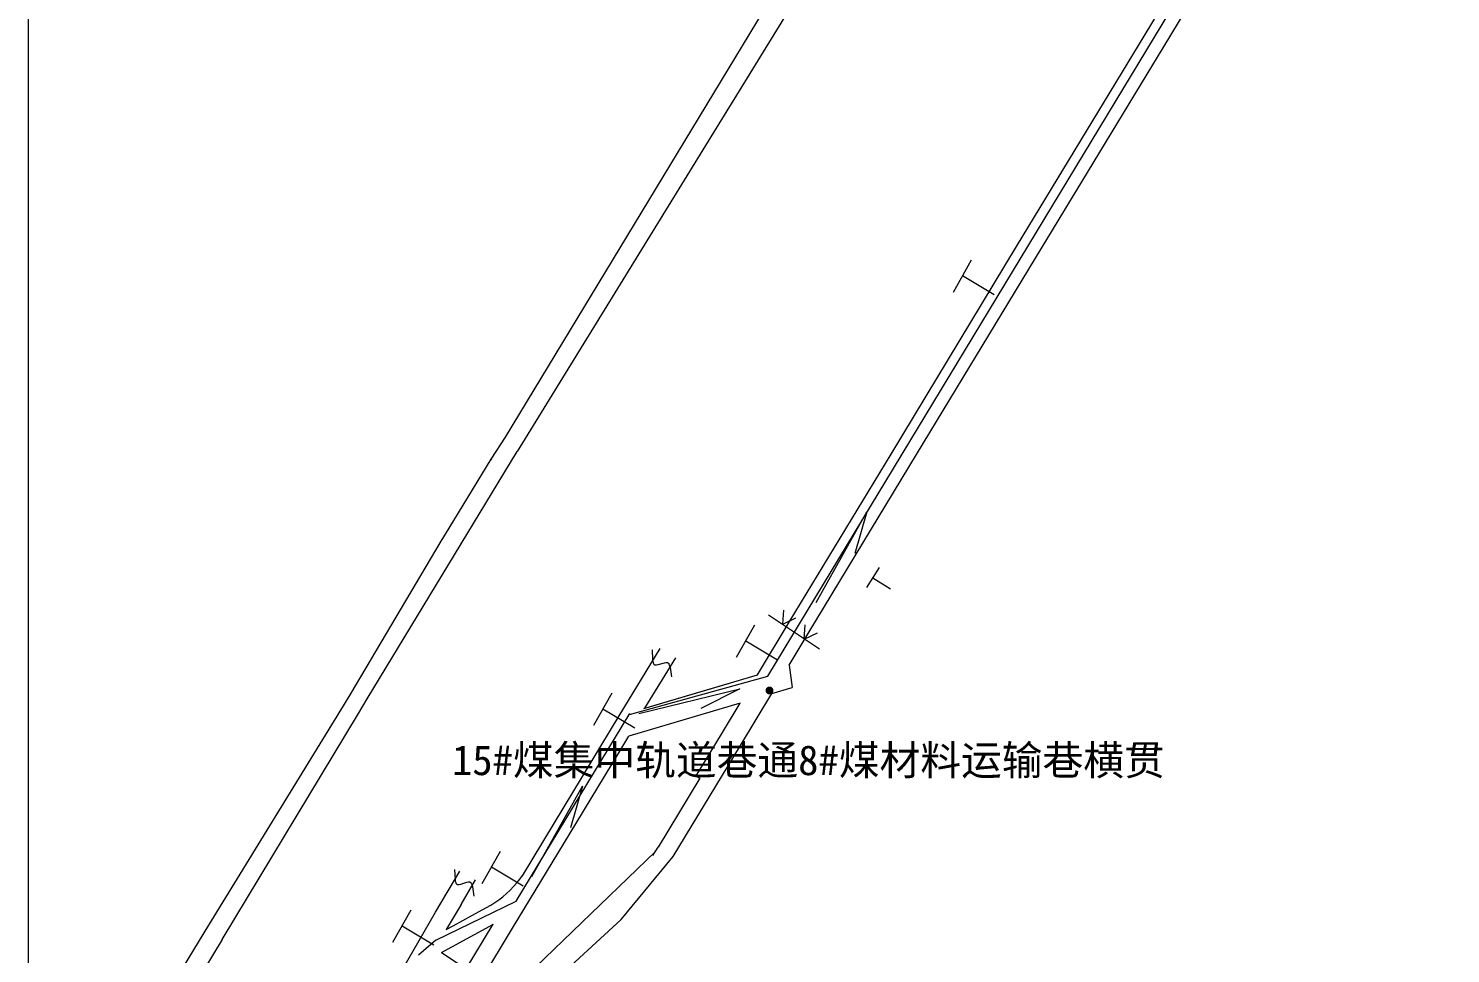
# Model space of a CAD drawing. Header units: inches. Extents: x 19725493 to 19730068, y 4137932 to 4142732.
# Drawn here: x 19727500.1 to 19727833.3, y 4139592 to 4139808.7 of the extents above; entities that cross this region are included whole.
import ezdxf

# ---------------------------------------------------------------- set-up
doc = ezdxf.new("R2010")
doc.units = ezdxf.units.IN
doc.header["$MEASUREMENT"] = 0
doc.layers.get('0').update_dxf_attribs({"lineweight": 0})
doc.layers.add('岩巷', color=30, linetype='Continuous', lineweight=0, true_color=0xff7f00)
for name, color, linetype, lineweight in [('煤巷', 7, 'Continuous', 0), ('经纬网', 7, 'Continuous', 0), ('通风系统图', 7, 'Continuous', 0), ('防尘', 7, 'Continuous', 0)]:
    doc.layers.add(name, color=color, linetype=linetype, lineweight=lineweight)
doc.styles.add('黑体', font='')
doc.styles.get('黑体').set_extended_font_data('黑体')

msp = doc.modelspace()

# ---------------------------------------------------------------- hatches: boundary and pattern name
at = {"true_color": 0xff0000}
msp.add_hatch(color=1, dxfattribs=at).paths.add_polyline_path([(19727674.56, 4139653.64), (19727674.43, 4139654.07), (19727674.08, 4139654.37), (19727673.63, 4139654.43), (19727673.22, 4139654.23), (19727672.98, 4139653.84), (19727672.99, 4139653.39), (19727673.25, 4139653.01), (19727673.67, 4139652.84), (19727674.12, 4139652.92), (19727674.45, 4139653.24)], flags=17)

# ---------------------------------------------------------------- linework, layer by layer
at = {"color": 1, "lineweight": 5, "true_color": 0xff0000}
for p, q in [((19727696.54, 4139677.74), (19727699.49, 4139682.42)), ((19727702.11, 4139677.33), (19727697.95, 4139679.98))]:
    msp.add_line(p, q, dxfattribs=at)
at = {"const_width": 0.25}
msp.add_lwpolyline([(19727674.55, 4139653.64, -1), (19727672.95, 4139653.64, -1), (19727674.55, 4139653.64)], format="xyb", dxfattribs=at)
at = {"layer": '岩巷', "lineweight": 9}
for p, q in [((19727678.39, 4139669.67), (19727702.22, 4139709.02)), ((19727682.84, 4139666.98), (19727706.67, 4139706.32)), ((19727656.55, 4139633.63), (19727657.4, 4139633.11))]:
    msp.add_line(p, q, dxfattribs=at)
at = {"layer": '岩巷', "linetype": 'Continuous', "lineweight": 9}
msp.add_line((19727662.48, 4139643.42), (19727666.89, 4139650.7), dxfattribs=at)
at = {"layer": '岩巷', "lineweight": 9, "flags": 128}
for points in [[(19727761.76, 4139807.29), (19727800.07, 4139870.51)], [(19727766.21, 4139804.59), (19727804.52, 4139867.81)], [(19727731.66, 4139757.6), (19727761.76, 4139807.29)], [(19727736.1, 4139754.9), (19727766.21, 4139804.59)], [(19727670.91, 4139657.33), (19727678.39, 4139669.67)], [(19727678.33, 4139659.54), (19727682.84, 4139666.98)], [(19727656.55, 4139633.63), (19727662.48, 4139643.42)], [(19727651.21, 4139614.78), (19727666.93, 4139640.72)], [(19727657.4, 4139633.11), (19727647.62, 4139616.95)], [(19727646.41, 4139614.96), (19727647.62, 4139616.95)]]:
    msp.add_lwpolyline(points, dxfattribs=at)
at = {"layer": '岩巷', "color": 30, "lineweight": 9, "true_color": 0xff7f00, "flags": 128}
for points in [[(19727638.55, 4139647.67), (19727648.12, 4139663.51)], [(19727644.56, 4139649.46), (19727651.77, 4139661.26)], [(19727678.33, 4139659.54), (19727679.09, 4139654.34)], [(19727644.56, 4139649.46), (19727670.91, 4139657.33)], [(19727644.28, 4139649.38), (19727664.35, 4139655.37)], [(19727666.93, 4139640.72), (19727674.32, 4139652.92)], [(19727674.32, 4139652.92), (19727679.09, 4139654.34)], [(19727666.89, 4139650.7), (19727640.76, 4139642.91)], [(19727623.39, 4139622.65), (19727638.55, 4139647.67)], [(19727638.42, 4139639.05), (19727640.76, 4139642.91)], [(19727627.02, 4139620.23), (19727638.42, 4139639.05)], [(19727615.87, 4139610.26), (19727623.39, 4139622.65)], [(19727613.55, 4139598), (19727627.02, 4139620.23)], [(19727606.38, 4139602.27), (19727607.41, 4139602.79), (19727608.42, 4139603.36), (19727609.4, 4139603.97), (19727610.34, 4139604.63), (19727611.26, 4139605.33), (19727612.14, 4139606.08), (19727612.98, 4139606.87), (19727613.79, 4139607.69), (19727614.56, 4139608.56), (19727615.28, 4139609.45), (19727615.96, 4139610.39)], [(19727599.61, 4139598.55), (19727606.38, 4139602.27)], [(19727598.01, 4139597.67), (19727599.61, 4139598.55)], [(19727601, 4139594.52), (19727609.04, 4139598.94)], [(19727602.66, 4139588.44), (19727608.98, 4139598.9)], [(19727606.3, 4139586.02), (19727613.55, 4139598)], [(19727596.92, 4139592.27), (19727601.06, 4139594.55)], [(19727596.92, 4139592.27), (19727602.66, 4139588.44)]]:
    msp.add_lwpolyline(points, dxfattribs=at)
at = {"layer": '煤巷', "color": 18, "lineweight": 9, "true_color": 0x260000, "flags": 128}
for points in [[(19727796.8, 4140018.29), (19727611.8, 4139712.96), (19727608.41, 4139707.85), (19727598.62, 4139691.69), (19727596.76, 4139688.61), (19727575.62, 4139653.03), (19727573.82, 4139650.05), (19727541.4, 4139597.26)], [(19727714.51, 4139871.97), (19727614.61, 4139709.64)], [(19727545.5, 4139595.34), (19727577.43, 4139648.26), (19727579.5, 4139651.7), (19727614.61, 4139709.64)], [(19727608.41, 4139707.85), (19727608.62, 4139707.71)], [(19727646.22, 4139663.16), (19727646.33, 4139660.87), (19727646.4, 4139660.42), (19727646.45, 4139660.22), (19727646.49, 4139660.08), (19727646.55, 4139659.95), (19727646.59, 4139659.88), (19727646.63, 4139659.81), (19727646.67, 4139659.76), (19727646.7, 4139659.73), (19727646.73, 4139659.7), (19727646.76, 4139659.68), (19727646.78, 4139659.66), (19727646.8, 4139659.65), (19727646.82, 4139659.65), (19727646.84, 4139659.64), (19727646.88, 4139659.63), (19727646.91, 4139659.62), (19727646.99, 4139659.62), (19727647.03, 4139659.62), (19727647.12, 4139659.62), (19727647.29, 4139659.64), (19727647.68, 4139659.73), (19727649.15, 4139660.15), (19727649.44, 4139660.2), (19727649.57, 4139660.21), (19727649.62, 4139660.21), (19727649.7, 4139660.21), (19727649.76, 4139660.2), (19727649.8, 4139660.19), (19727649.84, 4139660.18), (19727649.85, 4139660.18), (19727649.87, 4139660.17), (19727649.91, 4139660.15), (19727649.94, 4139660.13), (19727649.97, 4139660.1), (19727650.02, 4139660.06), (19727650.07, 4139660), (19727650.12, 4139659.93), (19727650.19, 4139659.81), (19727650.27, 4139659.64), (19727650.34, 4139659.45), (19727650.45, 4139659.03), (19727650.77, 4139656.87)], [(19727582.8, 4139579.74), (19727595.51, 4139601.68), (19727601.18, 4139611.3)], [(19727599.93, 4139611.74), (19727600.05, 4139609.45), (19727600.11, 4139609.01), (19727600.16, 4139608.81), (19727600.21, 4139608.67), (19727600.26, 4139608.54), (19727600.3, 4139608.46), (19727600.35, 4139608.39), (19727600.38, 4139608.34), (19727600.41, 4139608.32), (19727600.44, 4139608.29), (19727600.47, 4139608.27), (19727600.5, 4139608.25), (19727600.51, 4139608.24), (19727600.53, 4139608.23), (19727600.56, 4139608.22), (19727600.59, 4139608.22), (19727600.63, 4139608.21), (19727600.71, 4139608.2), (19727600.75, 4139608.2), (19727600.83, 4139608.21), (19727601.01, 4139608.23), (19727601.4, 4139608.31), (19727602.86, 4139608.73), (19727603.15, 4139608.78), (19727603.29, 4139608.79), (19727603.33, 4139608.79), (19727603.42, 4139608.79), (19727603.48, 4139608.79), (19727603.51, 4139608.78), (19727603.55, 4139608.77), (19727603.57, 4139608.76), (19727603.59, 4139608.75), (19727603.62, 4139608.74), (19727603.66, 4139608.71), (19727603.69, 4139608.69), (19727603.73, 4139608.65), (19727603.79, 4139608.58), (19727603.84, 4139608.51), (19727603.91, 4139608.4), (19727603.99, 4139608.23), (19727604.06, 4139608.03), (19727604.17, 4139607.61), (19727604.49, 4139605.45)], [(19727601.5, 4139603.54), (19727604.85, 4139609.3)], [(19727601.5, 4139603.54), (19727598.01, 4139597.67)], [(19727541.4, 4139597.26), (19727513.71, 4139551.57)], [(19727545.5, 4139595.34), (19727532.61, 4139574.03)]]:
    msp.add_lwpolyline(points, dxfattribs=at)
at = {"layer": '煤巷', "color": 30, "linetype": 'Continuous', "lineweight": 9, "true_color": 0xff8000, "flags": 128}
for points in [[(19727702.22, 4139709.02), (19727731.66, 4139757.6)], [(19727706.67, 4139706.32), (19727736.1, 4139754.9)]]:
    msp.add_lwpolyline(points, dxfattribs=at)
at = {"layer": '经纬网', "color": 18, "lineweight": 9, "true_color": 0x260000, "flags": 128}
msp.add_lwpolyline([(19727500.09, 4138000), (19727500.09, 4142500)], dxfattribs=at)
at = {"layer": '通风系统图', "color": 1, "linetype": 'Continuous', "lineweight": 20, "true_color": 0xff0000}
for p, q in [((19727684.71, 4139674.26), (19727696.59, 4139695.46)), ((19727696.59, 4139695.46), (19727693.75, 4139685.71)), ((19727643.16, 4139648.22), (19727666.76, 4139654.01)), ((19727666.76, 4139654.01), (19727657.69, 4139649.43)), ((19727618.04, 4139610.03), (19727629.93, 4139631.23)), ((19727629.93, 4139631.23), (19727627.08, 4139621.48))]:
    msp.add_line(p, q, dxfattribs=at)
at = {"layer": '通风系统图', "color": 30, "lineweight": 9, "true_color": 0xff7f00}
for p, q in [((19727612.14, 4139582.36), (19727647.01, 4139615.95)), ((19727616.45, 4139579.29), (19727638.97, 4139599.98))]:
    msp.add_line(p, q, dxfattribs=at)
at = {"layer": '通风系统图', "color": 30, "lineweight": 9, "true_color": 0xff7f00, "flags": 128}
msp.add_lwpolyline([(19727638.97, 4139599.98), (19727651.21, 4139614.78)], dxfattribs=at)
at = {"layer": '防尘', "color": 36, "linetype": 'Continuous', "lineweight": 15, "true_color": 0x7f3f00}
for p, q in [((19727673.33, 4139656.96), (19728180.2, 4140494.63)), ((19727673.33, 4139656.96), (19728180.2, 4140494.63)), ((19727673.33, 4139656.96), (19728180.2, 4140494.63)), ((19727673.33, 4139656.96), (19728180.2, 4140494.63)), ((19727640.93, 4139648.01), (19727673.33, 4139656.96)), ((19727640.93, 4139648.01), (19727673.33, 4139656.96)), ((19727640.93, 4139648.01), (19727673.33, 4139656.96)), ((19727640.93, 4139648.01), (19727673.33, 4139656.96)), ((19727614.35, 4139604.26), (19727641.02, 4139648.28)), ((19727614.35, 4139604.26), (19727641.02, 4139648.28)), ((19727614.35, 4139604.26), (19727641.02, 4139648.28)), ((19727614.35, 4139604.26), (19727641.02, 4139648.28)), ((19727595.57, 4139595.15), (19727614.35, 4139604.26)), ((19727595.57, 4139595.15), (19727614.35, 4139604.26)), ((19727595.57, 4139595.15), (19727614.35, 4139604.26)), ((19727595.57, 4139595.15), (19727614.35, 4139604.26)), ((19727595.57, 4139595.15), (19727591.52, 4139591.64))]:
    msp.add_line(p, q, dxfattribs=at)
at = {"layer": '防尘', "color": 7, "linetype": 'Continuous', "lineweight": 15}
for p, q in [((19727716.83, 4139746.95), (19727721.11, 4139754.54)), ((19727716.83, 4139746.95), (19727721.11, 4139754.54)), ((19727716.83, 4139746.95), (19727721.11, 4139754.54)), ((19727716.83, 4139746.95), (19727721.11, 4139754.54)), ((19727726.4, 4139746.29), (19727718.97, 4139750.75)), ((19727726.4, 4139746.29), (19727718.97, 4139750.75)), ((19727726.4, 4139746.29), (19727718.97, 4139750.75)), ((19727726.4, 4139746.29), (19727718.97, 4139750.75)), ((19727685.5, 4139663.29), (19727673.53, 4139671.3)), ((19727685.5, 4139663.29), (19727673.53, 4139671.3)), ((19727685.5, 4139663.29), (19727673.53, 4139671.3)), ((19727685.5, 4139663.29), (19727673.53, 4139671.3)), ((19727676.85, 4139669.14), (19727677.09, 4139672.43)), ((19727676.85, 4139669.14), (19727677.09, 4139672.43)), ((19727676.85, 4139669.14), (19727677.09, 4139672.43)), ((19727676.85, 4139669.14), (19727677.09, 4139672.43)), ((19727676.85, 4139669.14), (19727679.95, 4139670.62)), ((19727676.85, 4139669.14), (19727679.95, 4139670.62)), ((19727676.85, 4139669.14), (19727679.95, 4139670.62)), ((19727676.85, 4139669.14), (19727679.95, 4139670.62)), ((19727666.05, 4139661.42), (19727670.33, 4139669.01)), ((19727666.05, 4139661.42), (19727670.33, 4139669.01)), ((19727666.05, 4139661.42), (19727670.33, 4139669.01)), ((19727666.05, 4139661.42), (19727670.33, 4139669.01)), ((19727681.9, 4139665.69), (19727682.14, 4139668.98)), ((19727681.9, 4139665.69), (19727682.14, 4139668.98)), ((19727681.9, 4139665.69), (19727682.14, 4139668.98)), ((19727681.9, 4139665.69), (19727682.14, 4139668.98)), ((19727681.9, 4139665.69), (19727685, 4139667.17)), ((19727681.9, 4139665.69), (19727685, 4139667.17)), ((19727681.9, 4139665.69), (19727685, 4139667.17)), ((19727681.9, 4139665.69), (19727685, 4139667.17)), ((19727675.62, 4139660.76), (19727668.19, 4139665.22)), ((19727675.62, 4139660.76), (19727668.19, 4139665.22)), ((19727675.62, 4139660.76), (19727668.19, 4139665.22)), ((19727675.62, 4139660.76), (19727668.19, 4139665.22)), ((19727632.58, 4139645.5), (19727636.86, 4139653.08)), ((19727632.58, 4139645.5), (19727636.86, 4139653.08)), ((19727632.58, 4139645.5), (19727636.86, 4139653.08)), ((19727632.58, 4139645.5), (19727636.86, 4139653.08)), ((19727642.16, 4139644.84), (19727634.72, 4139649.29)), ((19727642.16, 4139644.84), (19727634.72, 4139649.29)), ((19727642.16, 4139644.84), (19727634.72, 4139649.29)), ((19727642.16, 4139644.84), (19727634.72, 4139649.29)), ((19727606.45, 4139608.45), (19727610.73, 4139616.04)), ((19727606.45, 4139608.45), (19727610.73, 4139616.04)), ((19727606.45, 4139608.45), (19727610.73, 4139616.04)), ((19727606.45, 4139608.45), (19727610.73, 4139616.04)), ((19727616.02, 4139607.79), (19727608.59, 4139612.24)), ((19727616.02, 4139607.79), (19727608.59, 4139612.24)), ((19727616.02, 4139607.79), (19727608.59, 4139612.24)), ((19727616.02, 4139607.79), (19727608.59, 4139612.24)), ((19727585.51, 4139594.67), (19727589.79, 4139602.26)), ((19727585.51, 4139594.67), (19727589.79, 4139602.26)), ((19727585.51, 4139594.67), (19727589.79, 4139602.26)), ((19727585.51, 4139594.67), (19727589.79, 4139602.26)), ((19727595.08, 4139594.01), (19727587.65, 4139598.47)), ((19727595.08, 4139594.01), (19727587.65, 4139598.47)), ((19727595.08, 4139594.01), (19727587.65, 4139598.47)), ((19727595.08, 4139594.01), (19727587.65, 4139598.47))]:
    msp.add_line(p, q, dxfattribs=at)

# ---------------------------------------------------------------- texts
at = {"layer": '通风系统图', "color": 7, "style": '黑体'}
msp.add_text('15#煤集中轨道巷通8#煤材料运输巷横贯', height=7, dxfattribs=at).set_placement((19727599.34, 4139633.82))

doc.saveas('drawing.dxf')
